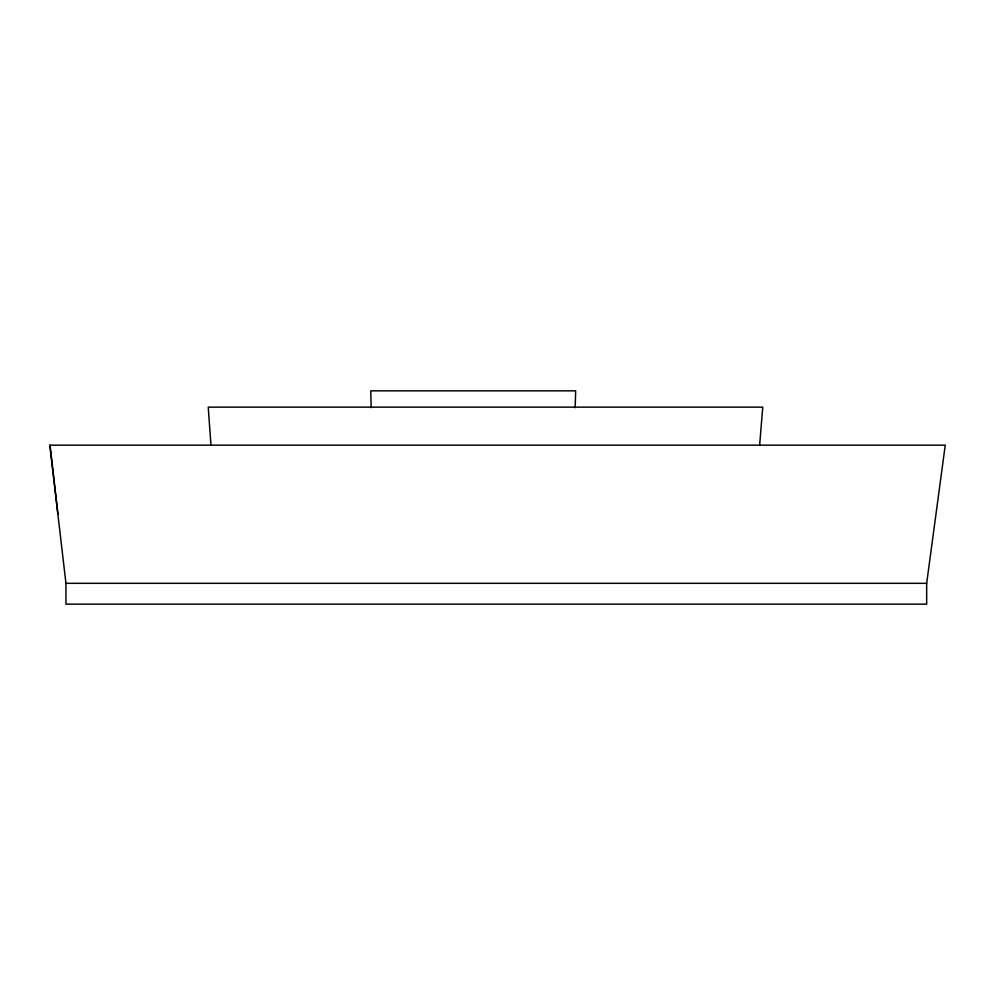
<?xml version="1.0" encoding="UTF-8"?>
<svg xmlns="http://www.w3.org/2000/svg" width="995" height="995" viewBox="0 0 995 995"><rect width="100%" height="100%" fill="white"/><g stroke="black" fill="none" stroke-linecap="round" stroke-linejoin="round"><path stroke-width="1.49" d="M575.16 407.726L575.67 390.836L370.762 390.836L371.172 407.726M759.608 445.511L762.767 407.142L208.241 407.142L210.99 445.511M926.668 583.319L945.25 445.163L49.775 445.163L65.956 583.319L65.956 604.164L926.668 604.164L926.668 583.319L65.956 583.319M50.073 445.163L57.946 514.241"/></g></svg>
